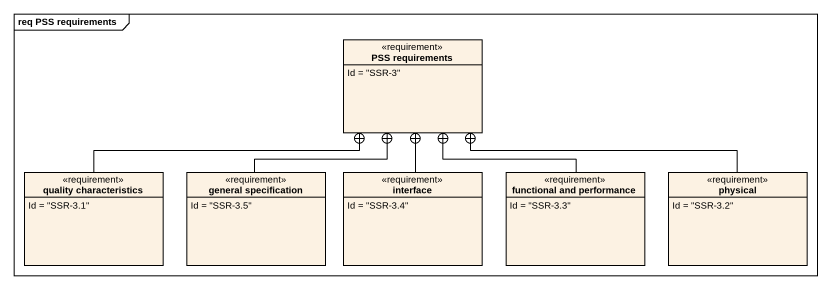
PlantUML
@startuml
mainframe req PSS requirements
hide circle
hide empty members
class "PSS requirements" as PSS_requirements <<requirement>> {
  Id = "SSR-3"
}
class "quality characteristics" as quality_characteristics <<requirement>> {
  Id = "SSR-3.1"
}
class "general specification" as general_specification <<requirement>> {
  Id = "SSR-3.5"
}
class "interface" as interface_ <<requirement>> {
  Id = "SSR-3.4"
}
class "functional and performance" as functional_and_performance <<requirement>> {
  Id = "SSR-3.3"
}
class physical <<requirement>> {
  Id = "SSR-3.2"
}
quality_characteristics -right-+ PSS_requirements
general_specification -up-+ PSS_requirements
interface_ -up-+ PSS_requirements
functional_and_performance -up-+ PSS_requirements
physical -left-+ PSS_requirements
@enduml
